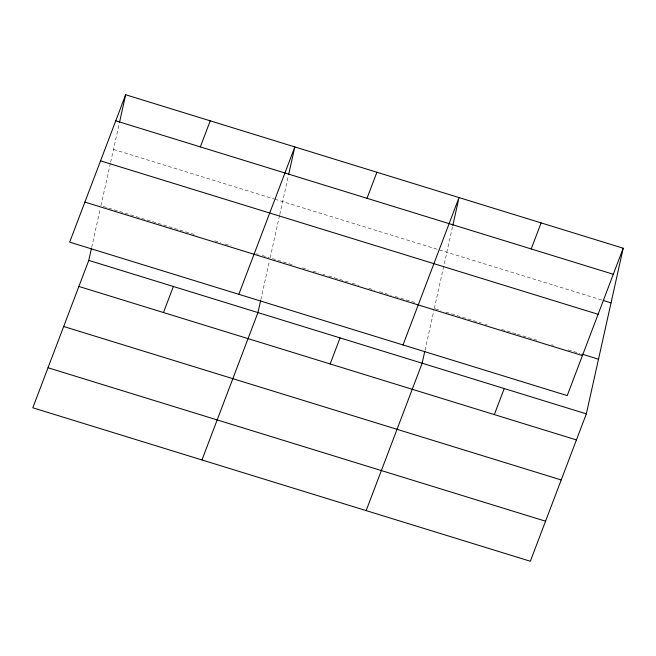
<?xml version="1.0" encoding="UTF-8"?>
<svg xmlns="http://www.w3.org/2000/svg" width="656" height="656" viewBox="0 0 656 656"><rect width="100%" height="100%" fill="white"/><g stroke="black" fill="none" stroke-linecap="round" stroke-linejoin="round"><path stroke-width="0.49" stroke-dasharray="3.28 2.46" d="M91.66 247.476L100.286 208.715M110.405 163.246L100.95 205.738L183.59 231.224M110.626 162.262L119.458 122.582M260.826 299.661L269.452 260.899M279.571 215.43L270.116 257.915L292.592 264.844M279.792 214.438L288.402 175.751M425.014 350.304L433.862 310.542M434.305 308.558L452.591 226.394M113.488 149.412L273.905 198.899M274.872 199.194L602.241 300.169M185.533 231.822L194.283 234.52M214.701 240.818L220.531 242.622M225.393 244.122L231.232 245.918M256.504 253.716L258.448 254.315M262.343 255.512L269.149 257.611M302.367 267.861L308.23 269.673M313.117 271.174L318.98 272.986M322.891 274.192L324.851 274.798M328.754 276.004L348.303 282.031M352.215 283.236L359.053 285.344M368.828 288.361L374.691 290.173M379.578 291.674L391.304 295.29M395.215 296.504L414.764 302.531M435.289 308.861L441.152 310.665M446.039 312.174L481.217 323.031M485.128 324.236L487.08 324.835M501.742 329.361L516.403 333.879M517.379 334.183L536.928 340.21M551.589 344.728L553.541 345.335M568.203 349.853L579.929 353.477"/><path stroke-width="0.98" d="M623.2 248.214L567.219 395.601L69.667 242.138L125.657 94.751L623.2 248.214L586.333 413.862L530.343 561.249L32.8 407.786L88.781 260.399L91.438 248.476M119.458 122.582L125.657 94.751M260.604 300.653L257.947 312.576L201.966 459.963M288.624 174.758L294.823 146.928L238.833 294.314M424.793 351.296L422.144 363.219L366.155 510.606M452.812 225.402L459.011 197.571L403.022 344.958M200.342 146.895L210.24 120.843M163.475 312.543L173.364 286.492M367.016 198.309L376.913 172.249M330.148 363.949L340.046 337.897M531.212 248.952L541.102 222.892M494.337 414.592L504.234 388.541M115.759 120.802L613.303 274.274M603.217 300.473L611.031 302.883M100.548 160.843L598.092 314.306M581.88 354.076L598.502 359.201M84.878 202.097L582.421 355.56M88.781 260.399L586.333 413.862M78.892 286.451L576.435 439.922M63.681 326.491L561.224 479.954M48.011 367.745L545.554 521.208"/></g></svg>
